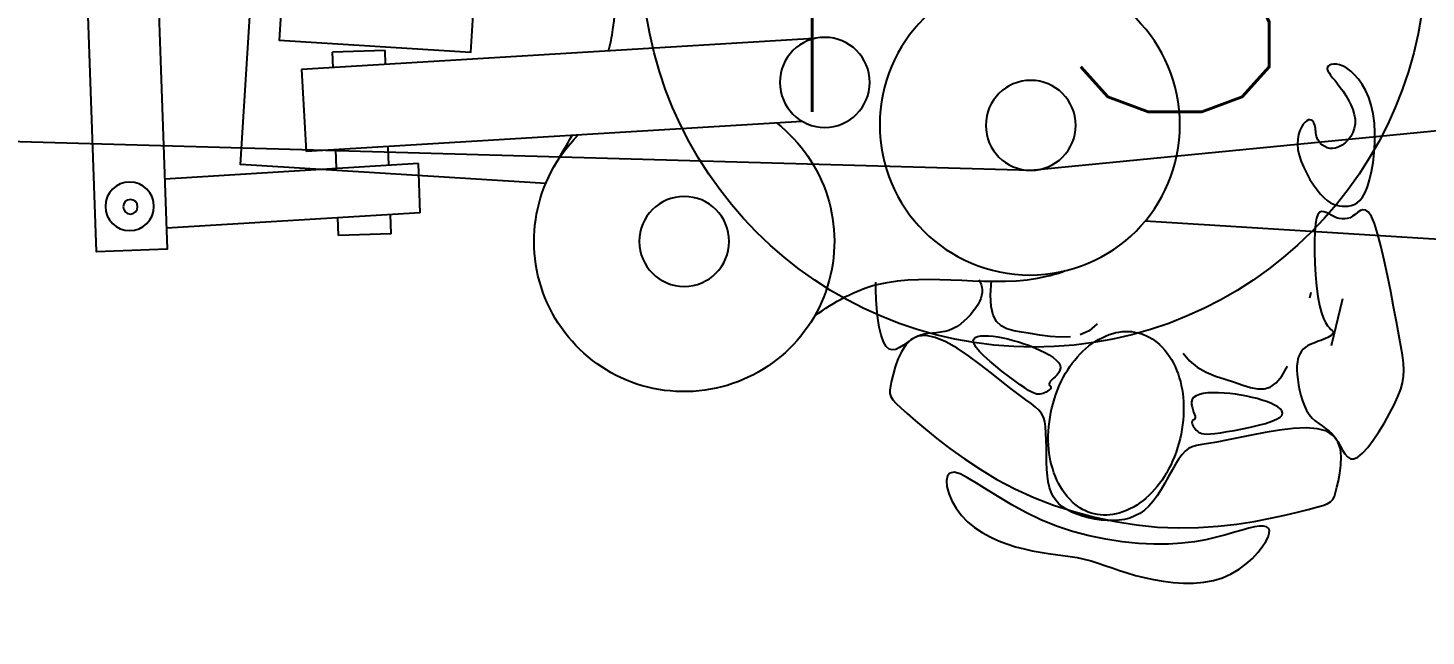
# Model space of a CAD drawing. Header units: metres. Extents: x -39 to 21688, y -24 to 9022.
# Drawn here: x 305.98 to 307.575, y 7.093 to 7.786 of the extents above; entities that cross this region are included whole.
import ezdxf
from ezdxf.enums import TextEntityAlignment as Align

# ---------------------------------------------------------------- set-up
doc = ezdxf.new("R2010")
doc.units = ezdxf.units.M
doc.header["$MEASUREMENT"] = 0
for name, color, linetype in [('AR-MOBILIRIO', 1, 'Continuous'), ('AR-PUERTAS', 2, 'Continuous'), ('AR-VENTANAS', 2, 'Continuous'), ('MOBILIARIO', 42, 'Continuous')]:
    doc.layers.add(name, color=color, linetype=linetype)
doc.styles.add('ROMANS', font='romans.shx', dxfattribs={"width": 0.75})

# ---------------------------------------------------------------- blocks, each defined once
blk = doc.blocks.new('A$C23125473')
at = {"layer": 'AR-MOBILIRIO'}
for p, q in [((2.3034, 3.2059), (2.3145, 3.2078)), ((2.3145, 3.2078), (2.326, 3.2092)), ((2.326, 3.2092), (2.3376, 3.2099)), ((2.3376, 3.2099), (2.3492, 3.2098)), ((2.3492, 3.2098), (2.3607, 3.2089)), ((2.3607, 3.2089), (2.3717, 3.2069)), ((2.3717, 3.2069), (2.3822, 3.2038)), ((2.248, 3.1897), (2.2562, 3.1925)), ((2.2562, 3.1925), (2.2646, 3.1954)), ((2.2646, 3.1954), (2.2735, 3.1982)), ((2.2735, 3.1982), (2.2828, 3.201)), ((2.2828, 3.201), (2.2928, 3.2036)), ((2.2928, 3.2036), (2.3034, 3.2059)), ((2.3822, 3.2038), (2.392, 3.1994)), ((2.392, 3.1994), (2.401, 3.1941)), ((2.401, 3.1941), (2.4091, 3.188)), ((2.1651, 3.1729), (2.1742, 3.1745)), ((2.1742, 3.1745), (2.183, 3.1759)), ((2.183, 3.1759), (2.1917, 3.1771)), ((2.1917, 3.1771), (2.2001, 3.1782)), ((2.2001, 3.1782), (2.2083, 3.1794)), ((2.2083, 3.1794), (2.2164, 3.1808)), ((2.2164, 3.1808), (2.2244, 3.1825)), ((2.2244, 3.1825), (2.2322, 3.1846)), ((2.2322, 3.1846), (2.2401, 3.187)), ((2.2401, 3.187), (2.248, 3.1897)), ((2.4091, 3.188), (2.4163, 3.1816)), ((2.4163, 3.1816), (2.4225, 3.175)), ((2.4225, 3.175), (2.4275, 3.1685)), ((2.117, 3.1572), (2.1265, 3.1615)), ((2.1265, 3.1615), (2.1362, 3.1652)), ((2.1362, 3.1652), (2.146, 3.1683)), ((2.146, 3.1683), (2.1557, 3.1708)), ((2.1557, 3.1708), (2.1651, 3.1729)), ((2.249, 3.1598), (2.23, 3.1559)), ((2.2677, 3.1627), (2.249, 3.1598)), ((2.2861, 3.1646), (2.2677, 3.1627)), ((2.3037, 3.1655), (2.2861, 3.1646)), ((2.3204, 3.1654), (2.3037, 3.1655)), ((2.3358, 3.1644), (2.3204, 3.1654)), ((2.3501, 3.1626), (2.3358, 3.1644)), ((2.3632, 3.1603), (2.3501, 3.1626)), ((2.3751, 3.1576), (2.3632, 3.1603)), ((2.4275, 3.1685), (2.4314, 3.1625)), ((2.4314, 3.1625), (2.4341, 3.1573)), ((2.0913, 3.1399), (2.0992, 3.1464)), ((2.0992, 3.1464), (2.1078, 3.1521)), ((2.1078, 3.1521), (2.117, 3.1572)), ((2.1926, 3.1449), (2.1748, 3.1377)), ((2.2111, 3.1509), (2.1926, 3.1449)), ((2.23, 3.1559), (2.2111, 3.1509)), ((2.2599, 3.1397), (2.2839, 3.1435)), ((2.2839, 3.1435), (2.3079, 3.1459)), ((2.3079, 3.1459), (2.3315, 3.1469)), ((2.3315, 3.1469), (2.3547, 3.1465)), ((2.3547, 3.1465), (2.377, 3.1449)), ((2.3859, 3.1547), (2.3751, 3.1576)), ((2.377, 3.1449), (2.3984, 3.1425)), ((2.3957, 3.1519), (2.3859, 3.1547)), ((2.4044, 3.1494), (2.3957, 3.1519)), ((2.412, 3.1473), (2.4044, 3.1494)), ((2.4187, 3.1458), (2.412, 3.1473)), ((2.4243, 3.145), (2.4187, 3.1458)), ((2.4288, 3.1449), (2.4243, 3.145)), ((2.4322, 3.1456), (2.4288, 3.1449)), ((2.4345, 3.1472), (2.4322, 3.1456)), ((2.4341, 3.1573), (2.4355, 3.1529)), ((2.4356, 3.1496), (2.4345, 3.1472)), ((2.4355, 3.1529), (2.4356, 3.1496)), ((2.0782, 3.1245), (2.0842, 3.1326)), ((2.0842, 3.1326), (2.0913, 3.1399)), ((2.1578, 3.1295), (2.1418, 3.1207)), ((2.1748, 3.1377), (2.1578, 3.1295)), ((2.1892, 3.1208), (2.2123, 3.1283)), ((2.2099, 3.1288), (2.2045, 3.1259)), ((2.216, 3.1314), (2.2099, 3.1288)), ((2.2123, 3.1283), (2.2359, 3.1346)), ((2.2225, 3.1336), (2.216, 3.1314)), ((2.2293, 3.1354), (2.2225, 3.1336)), ((2.2364, 3.1369), (2.2293, 3.1354)), ((2.2359, 3.1346), (2.2599, 3.1397)), ((2.2435, 3.1379), (2.2364, 3.1369)), ((2.2505, 3.1385), (2.2435, 3.1379)), ((2.2574, 3.1386), (2.2505, 3.1385)), ((2.264, 3.1382), (2.2574, 3.1386)), ((2.2703, 3.1372), (2.264, 3.1382)), ((2.2764, 3.1356), (2.2703, 3.1372)), ((2.2822, 3.1333), (2.2764, 3.1356)), ((2.2877, 3.1303), (2.2822, 3.1333)), ((2.293, 3.1266), (2.2877, 3.1303)), ((2.3984, 3.1425), (2.4184, 3.1394)), ((2.4184, 3.1394), (2.4368, 3.1359)), ((2.4368, 3.1359), (2.4534, 3.1323)), ((2.4534, 3.1323), (2.4678, 3.1288)), ((2.4678, 3.1288), (2.4798, 3.1258)), ((2.0699, 3.1076), (2.0734, 3.116)), ((2.0734, 3.116), (2.0782, 3.1245)), ((2.1271, 3.1118), (2.1136, 3.1033)), ((2.1418, 3.1207), (2.1271, 3.1118)), ((2.1452, 3.1024), (2.1667, 3.1121)), ((2.1667, 3.1121), (2.1892, 3.1208)), ((2.189, 3.1111), (2.1866, 3.1062)), ((2.1919, 3.1154), (2.189, 3.1111)), ((2.1955, 3.1193), (2.1919, 3.1154)), ((2.1996, 3.1228), (2.1955, 3.1193)), ((2.2045, 3.1259), (2.1996, 3.1228)), ((2.2981, 3.122), (2.293, 3.1266)), ((2.303, 3.1165), (2.2981, 3.122)), ((2.3076, 3.1102), (2.303, 3.1165)), ((2.4798, 3.1258), (2.4893, 3.1233)), ((2.4893, 3.1233), (2.4964, 3.1213)), ((2.4964, 3.1213), (2.5017, 3.1193)), ((2.5017, 3.1193), (2.5054, 3.1172)), ((2.5054, 3.1172), (2.508, 3.1145)), ((2.508, 3.1145), (2.5098, 3.1111)), ((2.5098, 3.1111), (2.5112, 3.1065)), ((2.0671, 3.0929), (2.0677, 3.0998)), ((2.0677, 3.0998), (2.0699, 3.1076)), ((2.1016, 3.0958), (2.0912, 3.0896)), ((2.1136, 3.1033), (2.1016, 3.0958)), ((2.1247, 3.0916), (2.1452, 3.1024)), ((2.1847, 3.1007), (2.1833, 3.0945)), ((2.1866, 3.1062), (2.1847, 3.1007)), ((2.3121, 3.1032), (2.3076, 3.1102)), ((2.3164, 3.0958), (2.3121, 3.1032)), ((2.3206, 3.0883), (2.3164, 3.0958)), ((2.5112, 3.1065), (2.5127, 3.1006)), ((2.5127, 3.1006), (2.5144, 3.0932)), ((2.0682, 3.0876), (2.0671, 3.0929)), ((2.0711, 3.0843), (2.0682, 3.0876)), ((2.0758, 3.0834), (2.0711, 3.0843)), ((2.0826, 3.0853), (2.0758, 3.0834)), ((2.0912, 3.0896), (2.0826, 3.0853)), ((2.0876, 3.0682), (2.1055, 3.08)), ((2.1055, 3.08), (2.1247, 3.0916)), ((2.1817, 3.08), (2.1813, 3.0719)), ((2.1823, 3.0877), (2.1817, 3.08)), ((2.1833, 3.0945), (2.1823, 3.0877)), ((2.3246, 3.081), (2.3206, 3.0883)), ((2.3285, 3.0742), (2.3246, 3.081)), ((2.5144, 3.0932), (2.5161, 3.0846)), ((2.5161, 3.0846), (2.5173, 3.0753)), ((2.0711, 3.0564), (2.0876, 3.0682)), ((2.1812, 3.0635), (2.1811, 3.055)), ((2.1813, 3.0719), (2.1812, 3.0635)), ((2.3322, 3.0682), (2.3285, 3.0742)), ((2.3359, 3.0631), (2.3322, 3.0682)), ((2.3394, 3.0593), (2.3359, 3.0631)), ((2.5176, 3.0659), (2.5166, 3.0568)), ((2.5173, 3.0753), (2.5176, 3.0659)), ((2.5218, 3.0625), (2.5248, 3.0659)), ((2.5248, 3.0659), (2.5281, 3.068)), ((2.5281, 3.068), (2.532, 3.0683)), ((2.532, 3.0683), (2.5366, 3.0663)), ((2.5366, 3.0663), (2.5419, 3.0618)), ((2.0562, 3.0449), (2.0711, 3.0564)), ((2.1811, 3.055), (2.181, 3.0467)), ((2.3432, 3.0565), (2.3394, 3.0593)), ((2.3475, 3.0544), (2.3432, 3.0565)), ((2.3526, 3.053), (2.3475, 3.0544)), ((2.3587, 3.0517), (2.3526, 3.053)), ((2.3663, 3.0505), (2.3587, 3.0517)), ((2.3755, 3.049), (2.3663, 3.0505)), ((2.3867, 3.047), (2.3755, 3.049)), ((2.4001, 3.0443), (2.3867, 3.047)), ((2.5138, 3.0486), (2.5088, 3.0417)), ((2.5106, 3.0436), (2.5136, 3.0482)), ((2.5136, 3.0482), (2.5164, 3.0532)), ((2.5166, 3.0568), (2.5138, 3.0486)), ((2.5164, 3.0532), (2.5191, 3.0581)), ((2.5191, 3.0581), (2.5218, 3.0625)), ((2.5419, 3.0618), (2.5479, 3.0551)), ((2.5479, 3.0551), (2.5542, 3.0468)), ((2.0318, 3.0246), (2.0431, 3.0342)), ((2.0431, 3.0342), (2.0562, 3.0449)), ((2.1801, 3.0318), (2.1792, 3.0257)), ((2.1807, 3.0389), (2.1801, 3.0318)), ((2.181, 3.0467), (2.1807, 3.0389)), ((2.3486, 3.0308), (2.3496, 3.0324)), ((2.3496, 3.0324), (2.3508, 3.0339)), ((2.3508, 3.0339), (2.352, 3.0353)), ((2.352, 3.0353), (2.3534, 3.0367)), ((2.3534, 3.0367), (2.3548, 3.0378)), ((2.3548, 3.0378), (2.3565, 3.0386)), ((2.3565, 3.0386), (2.3585, 3.0393)), ((2.3585, 3.0393), (2.3611, 3.0397)), ((2.3611, 3.0397), (2.3643, 3.0398)), ((2.3643, 3.0398), (2.3684, 3.0396)), ((2.3684, 3.0396), (2.3735, 3.0391)), ((2.3735, 3.0391), (2.3799, 3.0383)), ((2.3799, 3.0383), (2.3874, 3.0371)), ((2.3874, 3.0371), (2.3959, 3.0357)), ((2.3959, 3.0357), (2.4049, 3.0339)), ((2.415, 3.0412), (2.4001, 3.0443)), ((2.4049, 3.0339), (2.4141, 3.032)), ((2.4141, 3.032), (2.423, 3.0299)), ((2.4309, 3.0382), (2.415, 3.0412)), ((2.4471, 3.0355), (2.4309, 3.0382)), ((2.4629, 3.0336), (2.4471, 3.0355)), ((2.4776, 3.0329), (2.4629, 3.0336)), ((2.4906, 3.0338), (2.4776, 3.0329)), ((2.5011, 3.0366), (2.4906, 3.0338)), ((2.4958, 3.0306), (2.4998, 3.0334)), ((2.4998, 3.0334), (2.5036, 3.0363)), ((2.5088, 3.0417), (2.5011, 3.0366)), ((2.5036, 3.0363), (2.5073, 3.0397)), ((2.5073, 3.0397), (2.5106, 3.0436)), ((2.5542, 3.0468), (2.5606, 3.0373)), ((2.5606, 3.0373), (2.5668, 3.027)), ((2.0151, 3.01), (2.0224, 3.0165)), ((2.0224, 3.0165), (2.0318, 3.0246)), ((2.1756, 3.0164), (2.1727, 3.0127)), ((2.1777, 3.0206), (2.1756, 3.0164)), ((2.1792, 3.0257), (2.1777, 3.0206)), ((2.347, 3.0267), (2.3473, 3.0279)), ((2.347, 3.0257), (2.347, 3.0267)), ((2.3474, 3.025), (2.347, 3.0257)), ((2.3473, 3.0279), (2.3478, 3.0293)), ((2.348, 3.0245), (2.3474, 3.025)), ((2.3478, 3.0293), (2.3486, 3.0308)), ((2.3487, 3.0241), (2.348, 3.0245)), ((2.3495, 3.0236), (2.3487, 3.0241)), ((2.3492, 3.0149), (2.3501, 3.0174)), ((2.3502, 3.0231), (2.3495, 3.0236)), ((2.3501, 3.0174), (2.3508, 3.0195)), ((2.3507, 3.0223), (2.3502, 3.0231)), ((2.3509, 3.0211), (2.3507, 3.0223)), ((2.3508, 3.0195), (2.3509, 3.0211)), ((2.423, 3.0299), (2.4312, 3.0277)), ((2.4312, 3.0277), (2.4383, 3.0253)), ((2.4383, 3.0253), (2.4439, 3.023)), ((2.4439, 3.023), (2.4478, 3.0206)), ((2.4478, 3.0206), (2.45, 3.0182)), ((2.4506, 3.0158), (2.4499, 3.0135)), ((2.45, 3.0182), (2.4506, 3.0158)), ((2.4781, 3.013), (2.481, 3.0177)), ((2.481, 3.0177), (2.4844, 3.0216)), ((2.4844, 3.0216), (2.488, 3.0249)), ((2.488, 3.0249), (2.4919, 3.0279)), ((2.4919, 3.0279), (2.4958, 3.0306)), ((2.5668, 3.027), (2.5727, 3.0166)), ((2.5727, 3.0166), (2.5779, 3.0065)), ((2.0035, 2.9972), (2.0059, 3.0008)), ((2.0059, 3.0008), (2.0097, 3.005)), ((2.0097, 3.005), (2.0151, 3.01)), ((2.1578, 3.0007), (2.1502, 2.9952)), ((2.1639, 3.0052), (2.1578, 3.0007)), ((2.1689, 3.0091), (2.1639, 3.0052)), ((2.1727, 3.0127), (2.1689, 3.0091)), ((2.3468, 3.006), (2.3474, 3.009)), ((2.3468, 3.003), (2.3468, 3.006)), ((2.3475, 3.0003), (2.3468, 3.003)), ((2.3474, 3.009), (2.3483, 3.012)), ((2.3492, 2.998), (2.3475, 3.0003)), ((2.3483, 3.012), (2.3492, 3.0149)), ((2.4216, 2.9995), (2.4158, 2.998)), ((2.4271, 3.0011), (2.4216, 2.9995)), ((2.4323, 3.0029), (2.4271, 3.0011)), ((2.4371, 3.0048), (2.4323, 3.0029)), ((2.4414, 3.0069), (2.4371, 3.0048)), ((2.4451, 3.009), (2.4414, 3.0069)), ((2.448, 3.0112), (2.4451, 3.009)), ((2.4499, 3.0135), (2.448, 3.0112)), ((2.4714, 2.9959), (2.4732, 3.002)), ((2.4732, 3.002), (2.4755, 3.0077)), ((2.4755, 3.0077), (2.4781, 3.013)), ((2.5779, 3.0065), (2.5822, 2.9971)), ((2.0024, 2.9937), (2.0035, 2.9972)), ((2.0024, 2.9898), (2.0024, 2.9937)), ((2.0031, 2.9851), (2.0024, 2.9898)), ((2.0045, 2.9792), (2.0031, 2.9851)), ((2.1411, 2.9883), (2.1304, 2.9799)), ((2.1502, 2.9952), (2.1411, 2.9883)), ((2.1512, 2.9836), (2.145, 2.9792)), ((2.1564, 2.9872), (2.1512, 2.9836)), ((2.1608, 2.99), (2.1564, 2.9872)), ((2.1644, 2.992), (2.1608, 2.99)), ((2.1673, 2.9934), (2.1644, 2.992)), ((2.1698, 2.9942), (2.1673, 2.9934)), ((2.1719, 2.9945), (2.1698, 2.9942)), ((2.1737, 2.9945), (2.1719, 2.9945)), ((2.1755, 2.9941), (2.1737, 2.9945)), ((2.1773, 2.9936), (2.1755, 2.9941)), ((2.1791, 2.9929), (2.1773, 2.9936)), ((2.1808, 2.992), (2.1791, 2.9929)), ((2.1824, 2.9911), (2.1808, 2.992)), ((2.1838, 2.9901), (2.1824, 2.9911)), ((2.1849, 2.9891), (2.1838, 2.9901)), ((2.1844, 2.9825), (2.1845, 2.9835)), ((2.1845, 2.9835), (2.1849, 2.9843)), ((2.1857, 2.9881), (2.1849, 2.9891)), ((2.1849, 2.9843), (2.1853, 2.985)), ((2.1853, 2.985), (2.1858, 2.9857)), ((2.1861, 2.9873), (2.1857, 2.9881)), ((2.1858, 2.9857), (2.1861, 2.9865)), ((2.1861, 2.9865), (2.1861, 2.9873)), ((2.3519, 2.9961), (2.3492, 2.998)), ((2.3557, 2.9946), (2.3519, 2.9961)), ((2.3602, 2.9936), (2.3557, 2.9946)), ((2.3655, 2.993), (2.3602, 2.9936)), ((2.3713, 2.9927), (2.3655, 2.993)), ((2.3775, 2.9928), (2.3713, 2.9927)), ((2.384, 2.9931), (2.3775, 2.9928)), ((2.3905, 2.9937), (2.384, 2.9931)), ((2.397, 2.9945), (2.3905, 2.9937)), ((2.3958, 2.9808), (2.4054, 2.984)), ((2.4034, 2.9955), (2.397, 2.9945)), ((2.4097, 2.9966), (2.4034, 2.9955)), ((2.4054, 2.984), (2.4142, 2.9867)), ((2.4158, 2.998), (2.4097, 2.9966)), ((2.4142, 2.9867), (2.4222, 2.9883)), ((2.4222, 2.9883), (2.4296, 2.9883)), ((2.4296, 2.9883), (2.4365, 2.9862)), ((2.4365, 2.9862), (2.4432, 2.9815)), ((2.4679, 2.9776), (2.4687, 2.9836)), ((2.4687, 2.9836), (2.4699, 2.9898)), ((2.4699, 2.9898), (2.4714, 2.9959)), ((2.5822, 2.9971), (2.5854, 2.9888)), ((2.5854, 2.9888), (2.5876, 2.9814)), ((2.0063, 2.9718), (2.0045, 2.9792)), ((2.0087, 2.9633), (2.0063, 2.9718)), ((2.1185, 2.9704), (2.1057, 2.9604)), ((2.1304, 2.9799), (2.1185, 2.9704)), ((2.1308, 2.9684), (2.1235, 2.9626)), ((2.138, 2.974), (2.1308, 2.9684)), ((2.145, 2.9792), (2.138, 2.974)), ((2.1847, 2.9814), (2.1844, 2.9825)), ((2.1856, 2.9801), (2.1847, 2.9814)), ((2.1871, 2.9784), (2.1856, 2.9801)), ((2.189, 2.9766), (2.1871, 2.9784)), ((2.1912, 2.9745), (2.189, 2.9766)), ((2.1933, 2.9722), (2.1912, 2.9745)), ((2.1952, 2.9697), (2.1933, 2.9722)), ((2.1966, 2.9671), (2.1952, 2.9697)), ((2.1971, 2.9644), (2.1966, 2.9671)), ((2.3532, 2.9636), (2.3634, 2.9692)), ((2.3634, 2.9692), (2.3743, 2.9737)), ((2.3743, 2.9737), (2.3853, 2.9774)), ((2.3853, 2.9774), (2.3958, 2.9808)), ((2.4432, 2.9815), (2.4497, 2.9737)), ((2.4497, 2.9737), (2.4562, 2.9623)), ((2.4671, 2.9668), (2.4673, 2.972)), ((2.4673, 2.972), (2.4679, 2.9776)), ((2.5876, 2.9814), (2.5888, 2.9742)), ((2.5888, 2.9742), (2.5891, 2.9669)), ((2.0118, 2.9545), (2.0087, 2.9633)), ((2.0158, 2.946), (2.0118, 2.9545)), ((2.1057, 2.9604), (2.0924, 2.9507)), ((2.1165, 2.9567), (2.1102, 2.951)), ((2.1235, 2.9626), (2.1165, 2.9567)), ((2.1844, 2.9497), (2.1889, 2.9527)), ((2.1889, 2.9527), (2.1925, 2.9556)), ((2.1925, 2.9556), (2.1952, 2.9586)), ((2.1952, 2.9586), (2.1967, 2.9615)), ((2.1967, 2.9615), (2.1971, 2.9644)), ((2.3373, 2.9476), (2.3443, 2.9565)), ((2.3443, 2.9565), (2.3532, 2.9636)), ((2.4671, 2.9622), (2.4671, 2.9668)), ((2.4675, 2.958), (2.4671, 2.9622)), ((2.4682, 2.9542), (2.4675, 2.958)), ((2.4692, 2.9509), (2.4682, 2.9542)), ((2.5887, 2.959), (2.5875, 2.95)), ((2.5891, 2.9669), (2.5887, 2.959)), ((1.9982, 2.94), (1.9952, 2.9345)), ((2.0016, 2.9431), (1.9982, 2.94)), ((2.0053, 2.944), (2.0016, 2.9431)), ((2.0093, 2.9433), (2.0053, 2.944)), ((2.0135, 2.9413), (2.0093, 2.9433)), ((2.018, 2.9385), (2.0135, 2.9413)), ((2.0208, 2.9383), (2.0158, 2.946)), ((2.0226, 2.9352), (2.018, 2.9385)), ((2.027, 2.9322), (2.0208, 2.9383)), ((2.0273, 2.932), (2.0226, 2.9352)), ((2.0792, 2.9419), (2.0664, 2.9346)), ((2.0924, 2.9507), (2.0792, 2.9419)), ((2.0986, 2.9371), (2.0977, 2.934)), ((2.1009, 2.941), (2.0986, 2.9371)), ((2.1049, 2.9457), (2.1009, 2.941)), ((2.1102, 2.951), (2.1049, 2.9457)), ((2.1495, 2.9348), (2.1557, 2.9368)), ((2.1557, 2.9368), (2.1618, 2.939)), ((2.1618, 2.939), (2.1679, 2.9415)), ((2.1679, 2.9415), (2.1738, 2.9441)), ((2.1738, 2.9441), (2.1794, 2.9469)), ((2.1794, 2.9469), (2.1844, 2.9497)), ((2.4706, 2.9479), (2.4692, 2.9509)), ((2.4722, 2.9453), (2.4706, 2.9479)), ((2.4742, 2.943), (2.4722, 2.9453)), ((2.4766, 2.941), (2.4742, 2.943)), ((2.4792, 2.9393), (2.4766, 2.941)), ((2.4821, 2.9378), (2.4792, 2.9393)), ((2.485, 2.9365), (2.4821, 2.9378)), ((2.4881, 2.9353), (2.485, 2.9365)), ((2.4912, 2.9341), (2.4881, 2.9353)), ((2.5066, 2.9387), (2.5194, 2.8852)), ((2.5857, 2.9394), (2.5834, 2.9267)), ((2.5875, 2.95), (2.5857, 2.9394)), ((1.9927, 2.927), (1.9905, 2.9179)), ((1.9952, 2.9345), (1.9927, 2.927)), ((2.0346, 2.9284), (2.027, 2.9322)), ((2.0321, 2.9292), (2.0273, 2.932)), ((2.0369, 2.9273), (2.0321, 2.9292)), ((2.0438, 2.9273), (2.0346, 2.9284)), ((2.0416, 2.926), (2.0369, 2.9273)), ((2.0464, 2.9252), (2.0416, 2.926)), ((2.0544, 2.9296), (2.0438, 2.9273)), ((2.0511, 2.9247), (2.0464, 2.9252)), ((2.0558, 2.9243), (2.0511, 2.9247)), ((2.0664, 2.9346), (2.0544, 2.9296)), ((2.0605, 2.9238), (2.0558, 2.9243)), ((2.0651, 2.923), (2.0605, 2.9238)), ((2.0697, 2.9217), (2.0651, 2.923)), ((2.0742, 2.9199), (2.0697, 2.9217)), ((2.0787, 2.9174), (2.0742, 2.9199)), ((2.0977, 2.934), (2.0982, 2.9316)), ((2.0982, 2.9316), (2.0999, 2.9299)), ((2.0999, 2.9299), (2.1027, 2.9287)), ((2.1027, 2.9287), (2.1062, 2.928)), ((2.1062, 2.928), (2.1105, 2.9278)), ((2.1105, 2.9278), (2.1152, 2.9279)), ((2.1152, 2.9279), (2.1204, 2.9284)), ((2.1204, 2.9284), (2.1258, 2.9291)), ((2.1258, 2.9291), (2.1315, 2.9301)), ((2.136, 2.9199), (2.1294, 2.9166)), ((2.1315, 2.9301), (2.1373, 2.9314)), ((2.1439, 2.9221), (2.136, 2.9199)), ((2.1373, 2.9314), (2.1434, 2.933)), ((2.1434, 2.933), (2.1495, 2.9348)), ((2.1529, 2.9237), (2.1439, 2.9221)), ((2.1629, 2.9252), (2.1529, 2.9237)), ((2.1738, 2.9269), (2.1629, 2.9252)), ((2.1854, 2.9285), (2.1738, 2.9269)), ((2.1971, 2.9294), (2.1854, 2.9285)), ((2.2087, 2.929), (2.1971, 2.9294)), ((2.2301, 2.922), (2.2198, 2.9268)), ((2.2391, 2.9142), (2.2301, 2.922)), ((2.4942, 2.9331), (2.4912, 2.9341)), ((2.497, 2.932), (2.4942, 2.9331)), ((2.4997, 2.9308), (2.497, 2.932)), ((2.5021, 2.9297), (2.4997, 2.9308)), ((2.5042, 2.9285), (2.5021, 2.9297)), ((2.504, 2.9188), (2.5058, 2.9206)), ((2.506, 2.9273), (2.5042, 2.9285)), ((2.5058, 2.9206), (2.5073, 2.9218)), ((2.5073, 2.9262), (2.506, 2.9273)), ((2.5081, 2.925), (2.5073, 2.9262)), ((2.5073, 2.9218), (2.5082, 2.9228)), ((2.5084, 2.9239), (2.5081, 2.925)), ((2.5082, 2.9228), (2.5084, 2.9239)), ((2.5834, 2.9267), (2.5806, 2.9117)), ((1.9888, 2.9077), (1.9876, 2.897)), ((1.9905, 2.9179), (1.9888, 2.9077)), ((2.083, 2.9145), (2.0787, 2.9174)), ((2.0871, 2.9112), (2.083, 2.9145)), ((2.0909, 2.9076), (2.0871, 2.9112)), ((2.0945, 2.9038), (2.0909, 2.9076)), ((2.0977, 2.8999), (2.0945, 2.9038)), ((2.1203, 2.9044), (2.1181, 2.8945)), ((2.1242, 2.9116), (2.1203, 2.9044)), ((2.1294, 2.9166), (2.1242, 2.9116)), ((2.495, 2.9016), (2.4972, 2.908)), ((2.4972, 2.908), (2.4996, 2.9128)), ((2.4996, 2.9128), (2.5019, 2.9163)), ((2.5019, 2.9163), (2.504, 2.9188)), ((2.5806, 2.9117), (2.5774, 2.8949)), ((1.9876, 2.897), (1.9868, 2.8862)), ((2.1005, 2.8961), (2.0977, 2.8999)), ((2.1028, 2.8924), (2.1005, 2.8961)), ((2.1047, 2.8887), (2.1028, 2.8924)), ((2.1062, 2.8852), (2.1047, 2.8887)), ((2.1181, 2.8945), (2.1174, 2.8813)), ((2.491, 2.883), (2.4928, 2.8933)), ((2.4928, 2.8933), (2.495, 2.9016)), ((2.5774, 2.8949), (2.574, 2.8771)), ((1.9868, 2.8862), (1.9865, 2.8759)), ((1.9865, 2.8759), (1.9866, 2.8665)), ((2.1072, 2.8818), (2.1062, 2.8852)), ((2.1068, 2.8694), (2.1076, 2.8723)), ((2.1078, 2.8785), (2.1072, 2.8818)), ((2.1076, 2.8723), (2.1079, 2.8754)), ((2.1079, 2.8754), (2.1078, 2.8785)), ((2.1174, 2.8813), (2.1185, 2.8646)), ((2.4817, 2.8847), (2.4833, 2.878)), ((2.4895, 2.8712), (2.491, 2.883)), ((2.574, 2.8771), (2.5704, 2.8591)), ((2.1041, 2.8638), (2.1056, 2.8665)), ((2.1056, 2.8665), (2.1068, 2.8694)), ((2.4876, 2.8452), (2.4884, 2.8584)), ((2.4884, 2.8584), (2.4895, 2.8712)), ((2.5704, 2.8591), (2.5667, 2.8416)), ((2.4871, 2.8322), (2.4876, 2.8452)), ((2.5667, 2.8416), (2.5629, 2.8254)), ((2.4871, 2.82), (2.4871, 2.8322)), ((2.5629, 2.8254), (2.5591, 2.8112)), ((1.3734, 2.8133), (1.3728, 2.793)), ((1.4334, 2.8114), (1.3734, 2.8133)), ((1.4334, 2.8114), (1.4327, 2.7894)), ((2.4874, 2.8092), (2.4871, 2.82)), ((2.4882, 2.8003), (2.4874, 2.8092)), ((2.5591, 2.8112), (2.5555, 2.7998)), ((1.4665, 2.7874), (1.1772, 2.8049)), ((2.4894, 2.7938), (2.4882, 2.8003)), ((2.491, 2.7895), (2.4894, 2.7938)), ((2.5092, 2.7919), (2.5062, 2.7904)), ((2.5123, 2.7931), (2.5092, 2.7919)), ((2.5153, 2.794), (2.5123, 2.7931)), ((2.5184, 2.7945), (2.5153, 2.794)), ((2.5215, 2.7946), (2.5184, 2.7945)), ((2.5245, 2.7942), (2.5215, 2.7946)), ((2.5276, 2.7932), (2.5245, 2.7942)), ((2.5306, 2.7915), (2.5276, 2.7932)), ((2.552, 2.7919), (2.5487, 2.7869)), ((2.5555, 2.7998), (2.552, 2.7919)), ((1.4665, 2.7874), (1.4648, 2.7315)), ((2.493, 2.787), (2.491, 2.7895)), ((2.4952, 2.786), (2.493, 2.787)), ((2.4977, 2.7863), (2.4952, 2.786)), ((2.5004, 2.7873), (2.4977, 2.7863)), ((2.5033, 2.7888), (2.5004, 2.7873)), ((2.5017, 2.7736), (2.5052, 2.776)), ((2.5062, 2.7904), (2.5033, 2.7888)), ((2.5052, 2.776), (2.5087, 2.7778)), ((2.5087, 2.7778), (2.5121, 2.779)), ((2.5121, 2.779), (2.5154, 2.7797)), ((2.5154, 2.7797), (2.5188, 2.7801)), ((2.5188, 2.7801), (2.5221, 2.7801)), ((2.5221, 2.7801), (2.5255, 2.7799)), ((2.5255, 2.7799), (2.5289, 2.7793)), ((2.5289, 2.7793), (2.5323, 2.7781)), ((2.5335, 2.7894), (2.5306, 2.7915)), ((2.5323, 2.7781), (2.5356, 2.7763)), ((2.5365, 2.787), (2.5335, 2.7894)), ((2.5356, 2.7763), (2.5389, 2.7735)), ((2.5394, 2.7851), (2.5365, 2.787)), ((2.5424, 2.7841), (2.5394, 2.7851)), ((2.5455, 2.7845), (2.5424, 2.7841)), ((2.5487, 2.7869), (2.5455, 2.7845)), ((2.4859, 2.7557), (2.49, 2.7614)), ((2.49, 2.7614), (2.4941, 2.7663)), ((2.4941, 2.7663), (2.498, 2.7704)), ((2.498, 2.7704), (2.5017, 2.7736)), ((2.5389, 2.7735), (2.542, 2.7696)), ((2.542, 2.7696), (2.5449, 2.7645)), ((2.5449, 2.7645), (2.5476, 2.7579)), ((1.4648, 2.7315), (1.1752, 2.749)), ((2.4782, 2.7428), (2.4819, 2.7495)), ((2.4819, 2.7495), (2.4859, 2.7557)), ((2.5476, 2.7579), (2.55, 2.7498)), ((2.55, 2.7498), (2.5522, 2.7405)), ((1.371, 2.7371), (1.3703, 2.7155)), ((1.4309, 2.7335), (1.4302, 2.7119)), ((2.4696, 2.722), (2.4719, 2.7289)), ((2.4719, 2.7289), (2.4748, 2.7359)), ((2.4748, 2.7359), (2.4782, 2.7428)), ((2.5522, 2.7405), (2.5539, 2.7301)), ((2.5539, 2.7301), (2.5552, 2.7191)), ((1.3311, 2.6243), (1.3367, 2.7175)), ((1.9026, 2.6833), (1.3367, 2.7175)), ((2.4677, 2.7092), (2.4682, 2.7154)), ((2.4682, 2.7154), (2.4696, 2.722)), ((2.4987, 2.7121), (2.4962, 2.7104)), ((2.5014, 2.7133), (2.4987, 2.7121)), ((2.5044, 2.7142), (2.5014, 2.7133)), ((2.5076, 2.7144), (2.5044, 2.7142)), ((2.5111, 2.7138), (2.5076, 2.7144)), ((2.5148, 2.7125), (2.5111, 2.7138)), ((2.5185, 2.7105), (2.5148, 2.7125)), ((2.5552, 2.7191), (2.5559, 2.7077)), ((2.4679, 2.7035), (2.4677, 2.7092)), ((2.4689, 2.6983), (2.4679, 2.7035)), ((2.4703, 2.6938), (2.4689, 2.6983)), ((2.4886, 2.6967), (2.4885, 2.6949)), ((2.4889, 2.6985), (2.4886, 2.6967)), ((2.4893, 2.7004), (2.4889, 2.6985)), ((2.49, 2.7023), (2.4893, 2.7004)), ((2.491, 2.7043), (2.49, 2.7023)), ((2.4924, 2.7064), (2.491, 2.7043)), ((2.4941, 2.7085), (2.4924, 2.7064)), ((2.4962, 2.7104), (2.4941, 2.7085)), ((2.5221, 2.7077), (2.5185, 2.7105)), ((2.5254, 2.7043), (2.5221, 2.7077)), ((2.5284, 2.7004), (2.5254, 2.7043)), ((2.5308, 2.696), (2.5284, 2.7004)), ((2.5325, 2.6913), (2.5308, 2.696)), ((2.556, 2.6963), (2.5554, 2.6852)), ((2.5559, 2.7077), (2.556, 2.6963)), ((2.4721, 2.6899), (2.4703, 2.6938)), ((2.4741, 2.6866), (2.4721, 2.6899)), ((2.4763, 2.6842), (2.4741, 2.6866)), ((2.4783, 2.6825), (2.4763, 2.6842)), ((2.4802, 2.6816), (2.4783, 2.6825)), ((2.4819, 2.6814), (2.4802, 2.6816)), ((2.4834, 2.6818), (2.4819, 2.6814)), ((2.4847, 2.6828), (2.4834, 2.6818)), ((2.4858, 2.6841), (2.4847, 2.6828)), ((2.4866, 2.6858), (2.4858, 2.6841)), ((2.4873, 2.6876), (2.4866, 2.6858)), ((2.4878, 2.6894), (2.4873, 2.6876)), ((2.4881, 2.6913), (2.4878, 2.6894)), ((2.4883, 2.6931), (2.4881, 2.6913)), ((2.4885, 2.6949), (2.4883, 2.6931)), ((2.5324, 2.6754), (2.5333, 2.6809)), ((2.5334, 2.6862), (2.5325, 2.6913)), ((2.5333, 2.6809), (2.5334, 2.6862)), ((2.5554, 2.6852), (2.554, 2.6746)), ((2.5258, 2.659), (2.5285, 2.6644)), ((2.5285, 2.6644), (2.5307, 2.6699)), ((2.5307, 2.6699), (2.5324, 2.6754)), ((2.5519, 2.6649), (2.549, 2.6562)), ((2.554, 2.6746), (2.5519, 2.6649)), ((2.5165, 2.6445), (2.5197, 2.649)), ((2.5197, 2.649), (2.5229, 2.6538)), ((2.5229, 2.6538), (2.5258, 2.659)), ((2.5455, 2.6483), (2.5416, 2.6413)), ((2.549, 2.6562), (2.5455, 2.6483)), ((2.5055, 2.6306), (2.5078, 2.6335)), ((2.5078, 2.6335), (2.5105, 2.6368)), ((2.5105, 2.6368), (2.5134, 2.6404)), ((2.5134, 2.6404), (2.5165, 2.6445)), ((2.5373, 2.6353), (2.5329, 2.6301)), ((2.5416, 2.6413), (2.5373, 2.6353)), ((1.9163, 2.5889), (1.3311, 2.6243)), ((1.3673, 2.6221), (1.3667, 2.6044)), ((1.4272, 2.6185), (1.4267, 2.6025)), ((2.5017, 2.6238), (2.5024, 2.6258)), ((2.5017, 2.6221), (2.5017, 2.6238)), ((2.5025, 2.6205), (2.5017, 2.6221)), ((2.5024, 2.6258), (2.5037, 2.6281)), ((2.504, 2.6192), (2.5025, 2.6205)), ((2.5037, 2.6281), (2.5055, 2.6306)), ((2.5061, 2.6183), (2.504, 2.6192)), ((2.5089, 2.6179), (2.5061, 2.6183)), ((2.5121, 2.618), (2.5089, 2.6179)), ((2.5157, 2.6188), (2.5121, 2.618)), ((2.5197, 2.6203), (2.5157, 2.6188)), ((2.5239, 2.6227), (2.5197, 2.6203)), ((2.5284, 2.6259), (2.5239, 2.6227)), ((2.5329, 2.6301), (2.5284, 2.6259)), ((1.4267, 2.6025), (1.3667, 2.6044))]:
    blk.add_line(p, q, dxfattribs=at)
for points in [[(2.2827, 1.7573), (3.3963, 1.827), (3.3315, 2.8618), (2.2939, 2.7969)], [(1.1601, 2.3231), (1.1781, 2.829), (1.0975, 2.8319), (1.0794, 2.326)], [(1.6099, 2.7541), (1.2618, 2.7323), (1.3065, 2.0187)], [(1.3387, 2.0651), (1.3058, 2.5905), (1.5245, 2.6042), (1.571, 1.8618), (1.3523, 1.8481), (1.3441, 1.9795)]]:
    blk.add_lwpolyline(points, dxfattribs=at)
for centre, radius in [((1.7679, 2.8202), 0.0513), ((2.1623, 2.6872), 0.1713), ((1.1352, 2.7802), 0.0277), ((1.136, 2.7807), 0.00829), ((2.1633, 2.6878), 0.0513), ((1.9283, 2.6388), 0.0513)]:
    blk.add_circle(centre, radius, dxfattribs=at)
for centre, radius, start, end in [((2.2484, 3.0783), 0.0541, 103.44, 133.7798), ((2.2484, 3.0783), 0.0541, 73.1001, 103.44), ((2.24, 3.0505), 0.0831, 48.7274, 73.1001), ((2.2685, 3.0574), 0.0831, 133.7798, 158.1525), ((2.2213, 3.0292), 0.1114, 29.7781, 48.7274), ((2.2948, 3.0468), 0.1114, 158.1525, 177.1018), ((2.1882, 3.0103), 0.1496, 13.44, 29.7781), ((2.3329, 3.0449), 0.1496, 177.1018, 193.44), ((2.1882, 3.0103), 0.1496, 357.1018, 13.44), ((2.3329, 3.0449), 0.1496, 193.44, 209.7781), ((2.2263, 3.0084), 0.1114, 338.1525, 357.1018), ((1.7679, 2.8202), 0.1713, 307.9216, 225.1546), ((2.2998, 3.0259), 0.1114, 209.7781, 228.7274), ((2.2526, 2.9978), 0.0831, 313.7798, 338.1525), ((2.2811, 3.0046), 0.0831, 228.7274, 253.1001), ((2.2727, 2.9769), 0.0541, 283.44, 313.7798), ((2.2727, 2.9769), 0.0541, 253.1001, 283.44)]:
    blk.add_arc(centre, radius, start, end, dxfattribs=at)
for points, knots in [([(1.9168, 2.9051), (1.9392, 2.8888), (2.0182, 2.845), (2.1274, 2.8773), (2.1956, 2.8561), (2.2018, 2.8539)], [0.046601, 0.046601, 0.046601, 0.046601, 0.0900895, 0.1933687, 0.2037729, 0.2037729, 0.2037729, 0.2037729]), ([(1.6817, 2.6031), (1.6838, 2.595), (1.6961, 2.5346), (1.6789, 2.4583), (1.6927, 2.3952), (1.6952, 2.3854)], [0.0763923, 0.0763923, 0.0763923, 0.0763923, 0.0899058, 0.1763198, 0.1924471, 0.1924471, 0.1924471, 0.1924471])]:
    blk.add_open_spline(points, degree=3, knots=knots, dxfattribs=at)
blk.add_open_spline([(1.6195, 2.7347), (1.6264, 2.7229), (1.6334, 2.7111), (1.64, 2.6992)], degree=3, dxfattribs=at)
blk = doc.blocks.new('PS SENSOR')
at = {"ltscale": 8}
blk.add_circle((0, 0), 20.419, dxfattribs=at)
at = {"ltscale": 8, "style": 'ROMANS'}
blk.add_text('PS', height=16.335, dxfattribs=at).set_placement((0, 0), align=Align.MIDDLE)

msp = doc.modelspace()

# ---------------------------------------------------------------- linework, layer by layer
at = {"layer": 'AR-VENTANAS'}
msp.add_lwpolyline([(313.35376, 0.83265), (311.1883, 8.0196), (307.12445, 7.62392), (301.97977, 7.76853), (297.06155, 7.8328), (293.16243, 1.77004), (293.13797, 2.80232), (286.36635, 0.85615), (285.99708, 5.96139), (290.76993, 7.88098), (285.60027, 9.45388), (307.41307, 28.19689)], dxfattribs=at)

# ---------------------------------------------------------------- block references
at = {"layer": 'AR-PUERTAS', "xscale": 0.02191086110359542, "yscale": 0.02191086110359542, "zscale": 0.02191086110359542}
msp.add_blockref('PS SENSOR', (307.12805, 7.86969), dxfattribs=at)
at = {"layer": 'MOBILIARIO', "xscale": -1, "rotation": 180}
msp.add_blockref('A$C23125473', (304.96113, 10.36305), dxfattribs=at)

doc.saveas('drawing.dxf')
